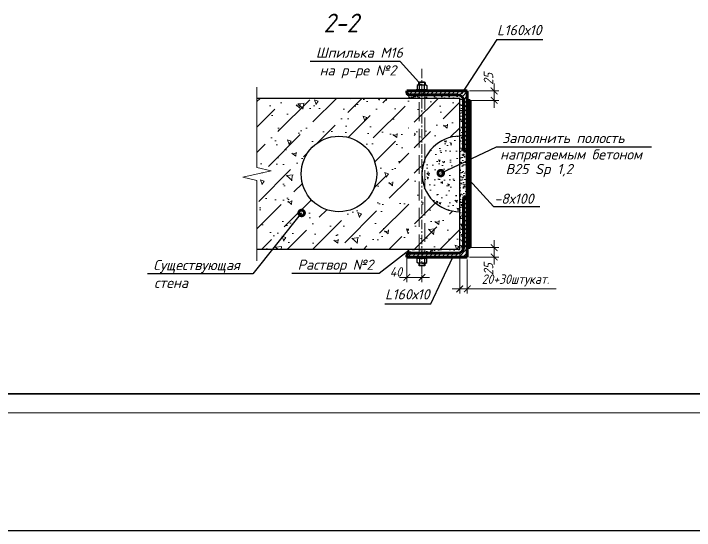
# Model space of a CAD drawing. Header units: millimetres. Extents: x 749182 to 2267578, y 70462 to 311449.
# Drawn here: x 2156540 to 2160146, y 125721 to 128458 of the extents above; entities that cross this region are included whole.
import ezdxf

# ---------------------------------------------------------------- set-up
doc = ezdxf.new("R2010")
doc.units = ezdxf.units.MM
doc.linetypes.add('GOST2.303 4', pattern=[7, 5, -2, 0])
doc.linetypes.add('осеваяX2', pattern=[4, 2.5, -0.5, 0.5, -0.5])
doc.layers.get('Defpoints').update_dxf_attribs({"color": 255})
for name, color, linetype, lineweight in [('1Стены', 252, 'Continuous', 25), ('монолит', 176, 'Continuous', 50), ('Оси', 165, 'осеваяX2', 13), ('Размер', 7, 'Continuous', 13), ('штрих', 8, 'Continuous', 5), ('штриховка кирпич', 42, 'Continuous', 5)]:
    doc.layers.add(name, color=color, linetype=linetype, lineweight=lineweight)
doc.layers.add('металл', color=124, linetype='Continuous')
doc.layers.add('Текст', color=7, linetype='Continuous')
doc.styles.add('GOST', font='', dxfattribs={"width": 0.8, "oblique": 10})
doc.styles.add('GOST 2.304_new', font='isocpeur.ttf', dxfattribs={"width": 0.9, "oblique": 15})
doc.styles.add('БДА100', font='romand.shx', dxfattribs={"width": 0.7})
doc.styles.add('М2', font='isocpeui.ttf')
doc.styles.get('GOST').set_extended_font_data('GOST type A')
doc.dimstyles.new('SPDS', dxfattribs={"dimscale": 25, "dimtxt": 2.5, "dimasz": 1.77, "dimexe": 1.25, "dimexo": 0.625, "dimtad": 1, "dimdec": 0, "dimrnd": 0.001, "dimtxsty": 'GOST 2.304_new', "dimblk": 'ARCHTICK', "dimcen": 2.5, "dimdle": 2, "dimclrt": 256, "dimazin": 2, "dimtfac": 0.75, "dimtdec": 0, "dimtmove": 1, "dimatfit": 3, "dimfxl": 0, "dimtolj": 1, "dimlwd": 9, "dimlwe": 9, "dimarcsym": 0})
doc.dimstyles.new('SPDS 1_10', dxfattribs={"dimscale": 10, "dimtxt": 2.5, "dimasz": 1.77, "dimexe": 1.25, "dimexo": 0.625, "dimtad": 1, "dimdec": 0, "dimrnd": 0.001, "dimtxsty": 'М2', "dimblk": 'ARCHTICK', "dimcen": 2.5, "dimdle": 2, "dimclrt": 256, "dimadec": 0, "dimazin": 2, "dimtfac": 0.75, "dimtdec": 0, "dimtmove": 1, "dimatfit": 3, "dimfxl": 0, "dimtolj": 1, "dimlwd": 9, "dimlwe": 9, "dimarcsym": 0})
doc.dimstyles.new('БДА1', dxfattribs={"dimtxt": 2, "dimasz": 1, "dimexe": 0.7, "dimexo": 0, "dimgap": 0.8, "dimtad": 1, "dimdec": 0, "dimrnd": 1, "dimzin": 0, "dimdsep": 46, "dimtxsty": 'БДА100', "dimblk": 'OBLIQUE', "dimcen": 2, "dimdle": 1, "dimadec": 0, "dimazin": 0, "dimtfac": 1, "dimtdec": 0, "dimtmove": 1, "dimatfit": 3, "dimldrblk": 'NONE', "dimfxl": 0, "dimtolj": 1, "dimtzin": 0, "dimlwd": -1, "dimlwe": -1, "dimarcsym": 0})
pattern_1 = [(45, (-42280550.557, -1565310.787), (-5.6126600757, 5.6126600757), [])]

# ---------------------------------------------------------------- blocks, each defined once
blk = doc.blocks.new('_Oblique')
at = {"color": 0, "linetype": 'ByBlock', "lineweight": -2}
blk.add_line((-0.5, -0.5), (0.5, 0.5), dxfattribs=at)
blk = doc.blocks.new('*D714')
at = {"layer": 'Defpoints', "color": 0, "transparency": 16777216}
for p, q in [((0, 0), (0, -34.62)), ((594, 0), (594, -34.62)), ((-5, -31.12), (599, -31.12))]:
    blk.add_line(p, q, dxfattribs=at)
for p in [(0, 0), (594, 0), (594, -31.12)]:
    blk.add_point(p, dxfattribs=at)
at = {"layer": 'Defpoints', "color": 0, "transparency": 16777216, "xscale": 5, "yscale": 5, "zscale": 5, "rotation": 180}
blk.add_blockref('_Oblique', (0, -31.12), dxfattribs=at)
at = {"layer": 'Defpoints', "color": 0, "transparency": 16777216, "xscale": 5, "yscale": 5, "zscale": 5}
blk.add_blockref('_Oblique', (594, -31.12), dxfattribs=at)
at = {"layer": 'Defpoints', "color": 0, "lineweight": 0, "transparency": 16777216, "insert": (105, -22.12), "char_height": 10, "attachment_point": 5, "style": 'БДА100'}
blk.add_mtext('\\A1;594', dxfattribs=at)
blk = doc.blocks.new('_None')
blk = doc.blocks.new('_ArchTick')
at = {"color": 0, "linetype": 'ByBlock', "const_width": 0.15}
blk.add_lwpolyline([(-0.5, -0.5), (0.5, 0.5)], dxfattribs=at)
blk = doc.blocks.new('*D3077')
at = {"layer": 'Defpoints', "color": 0, "lineweight": 20, "ltscale": 10, "transparency": 16777216}
for p in [(669.4, 86.4), (709.4, 40.3), (669.4, 27.9)]:
    blk.add_point(p, dxfattribs=at)
at = {"layer": 'Размер', "color": 0, "lineweight": 9, "ltscale": 10, "transparency": 16777216}
for p, q in [((669.4, 80.1), (669.4, 15.4)), ((729.4, 27.9), (649.4, 27.9)), ((709.4, 34), (709.4, 15.4))]:
    blk.add_line(p, q, dxfattribs=at)
at = {"layer": 'Размер', "color": 0, "lineweight": 9, "ltscale": 10, "transparency": 16777216, "xscale": 17.7, "yscale": 17.7, "zscale": 17.7, "rotation": 180}
blk.add_blockref('_ArchTick', (669.4, 27.9), dxfattribs=at)
at = {"layer": 'Размер', "color": 0, "lineweight": 9, "ltscale": 10, "transparency": 16777216, "xscale": 17.7, "yscale": 17.7, "zscale": 17.7}
blk.add_blockref('_ArchTick', (709.4, 27.9), dxfattribs=at)
at = {"layer": 'Размер', "ltscale": 10, "transparency": 16777216, "insert": (640.3, 42.5), "char_height": 25, "attachment_point": 5, "style": 'GOST 2.304_new'}
blk.add_mtext('\\A1;40', dxfattribs=at)
blk = doc.blocks.new('*D725')
at = {"layer": 'Defpoints', "color": 0, "ltscale": 20, "transparency": 16777216}
for p in [(829.4, 521.7), (900.4, 521.7), (829.4, 496.7)]:
    blk.add_point(p, dxfattribs=at)
at = {"layer": 'Размер', "color": 0, "lineweight": 9, "ltscale": 20, "transparency": 16777216}
for p, q in [((900.4, 476.7), (900.4, 541.7)), ((835.6, 521.7), (912.9, 521.7)), ((835.6, 496.7), (912.9, 496.7))]:
    blk.add_line(p, q, dxfattribs=at)
at = {"layer": 'Размер', "color": 0, "lineweight": 9, "ltscale": 20, "transparency": 16777216, "xscale": 17.7, "yscale": 17.7, "zscale": 17.7}
for p, rotation in [((900.4, 521.7), 90), ((900.4, 496.7), 270)]:
    blk.add_blockref('_ArchTick', p, dxfattribs=dict(at, rotation=rotation))
at = {"layer": 'Размер', "ltscale": 20, "transparency": 16777216, "insert": (885.5, 553.6), "char_height": 25, "attachment_point": 5, "rotation": 90, "style": 'GOST 2.304_new'}
blk.add_mtext('\\A1;25', dxfattribs=at)
blk = doc.blocks.new('*D724')
at = {"layer": 'Defpoints', "color": 0, "ltscale": 20, "transparency": 16777216}
for p in [(829.4, 106.7), (829.4, 81.7), (900.4, 81.7)]:
    blk.add_point(p, dxfattribs=at)
at = {"layer": 'Размер', "color": 0, "lineweight": 9, "ltscale": 20, "transparency": 16777216}
for p, q in [((900.4, 126.7), (900.4, 61.7)), ((835.6, 106.7), (912.9, 106.7)), ((835.6, 81.7), (912.9, 81.7))]:
    blk.add_line(p, q, dxfattribs=at)
at = {"layer": 'Размер', "color": 0, "lineweight": 9, "ltscale": 20, "transparency": 16777216, "xscale": 17.7, "yscale": 17.7, "zscale": 17.7}
for p, rotation in [((900.4, 106.7), 90), ((900.4, 81.7), 270)]:
    blk.add_blockref('_ArchTick', p, dxfattribs=dict(at, rotation=rotation))
at = {"layer": 'Размер', "ltscale": 20, "transparency": 16777216, "insert": (885.5, 49.7), "char_height": 25, "attachment_point": 5, "rotation": 90, "style": 'GOST 2.304_new'}
blk.add_mtext('\\A1;25', dxfattribs=at)
blk = doc.blocks.new('*D3078')
at = {"color": 0, "lineweight": 9, "ltscale": 100, "transparency": 16777216}
for p, q in [((809.4, 95.4), (809.4, -15.2)), ((829.4, 75.4), (829.4, -15.2)), ((849.4, -2.7), (789.4, -2.7)), ((1065.1, -2.7), (829.4, -2.7))]:
    blk.add_line(p, q, dxfattribs=at)
at = {"layer": 'Defpoints', "color": 0, "lineweight": 20, "ltscale": 100, "transparency": 16777216}
for p in [(809.4, 101.7), (829.4, 81.7), (809.4, -2.7)]:
    blk.add_point(p, dxfattribs=at)
at = {"color": 0, "lineweight": 9, "ltscale": 100, "transparency": 16777216, "xscale": 17.7, "yscale": 17.7, "zscale": 17.7, "rotation": 180}
blk.add_blockref('_ArchTick', (809.4, -2.7), dxfattribs=at)
at = {"color": 0, "lineweight": 9, "ltscale": 100, "transparency": 16777216, "xscale": 17.7, "yscale": 17.7, "zscale": 17.7}
blk.add_blockref('_ArchTick', (829.4, -2.7), dxfattribs=at)
at = {"ltscale": 100, "transparency": 16777216, "insert": (957, 19.8), "char_height": 25, "width": 129.391, "attachment_point": 5, "style": 'GOST 2.304_new'}
blk.add_mtext('\\A1;20+30штукат.', dxfattribs=at)
blk = doc.blocks.new('*U713')
at = {"color": 137, "lineweight": 35, "ltscale": 10}
blk.add_line((8.04, 5), (589, 5), dxfattribs=at)
at = {"color": 44, "lineweight": 20, "ltscale": 10}
blk.add_line((0, 0), (594, 0), dxfattribs=at)
at = {"color": 44, "lineweight": 13, "style": 'GOST', "oblique": 10, "width": 0.8}
for tag in ['ФОРМАТВЕРТ', 'ФОРМАТГОРИЗ']:
    blk.add_attdef(tag, (542.98, 1.6), '', height=2, dxfattribs=at)
at = {"layer": 'Defpoints', "color": 251, "lineweight": 0}
dim = blk.add_linear_dim(base=(594, -31.12), p1=(0, 0), p2=(594, 0), dimstyle='БДА1', override={"dimscale": 5}, dxfattribs=at)
dim.commit()
dim.dimension.update_dxf_attribs({"geometry": '*D714', "text_midpoint": (105, -31.12), "dimtype": 128})
blk = doc.blocks.new('A$C3b94b572')
at = {"layer": 'Размер', "ltscale": 20}
h = blk.add_hatch(dxfattribs=at)
h.set_pattern_fill('AR-SAND', color=0, scale=0.3)
h.set_pattern_definition([(37.5, (-42280550.557, -1565310.787), (-0.4800093888, 14.68239712), [0, -11.5824, 0, -12.954, 0, -12.3825]), (7.5, (-42280550.557, -1565310.787), (13.485698494, 21.504753017), [0, -6.2484, 0, -10.4394, 0, -4.0005]), (327.5, (-42280559.93, -1565310.787), (23.7297711072, 0.0431155404), [0, -3.81, 0, -13.716, 0, -17.907]), (317.5, (-42280559.93, -1565310.787), (22.906693574, 6.687879698), [0, -1.905, 0, -8.9916, 0, -10.287])])
h.paths.add_polyline_path([(702, 511.7), (674.7, 511.7), (674.7, 501.7), (702, 501.7)])
h.paths.add_polyline_path([(709.4, 511.7), (702, 511.7), (702, 501.7), (709.4, 501.7)])
h.paths.add_polyline_path([(716.7, 511.7), (709.4, 511.7), (709.4, 501.7), (716.7, 501.7)])
h.paths.add_polyline_path([(803.4, 511.7), (716.7, 511.7), (716.7, 501.7), (809.4, 501.7), (809.4, 101.7), (716.7, 101.7), (716.7, 91.7), (803.4, 91.7, 0.414214), (819.4, 107.7), (819.4, 236.4, -0.414214), (824.7, 241.7), (829.4, 241.7), (829.4, 361.7), (824.7, 361.7, -0.414214), (819.4, 367), (819.4, 495.7, 0.414214)])
h.paths.add_polyline_path([(716.7, 101.7), (709.4, 101.7), (709.4, 91.7), (716.7, 91.7)])
h.paths.add_polyline_path([(709.4, 101.7), (702, 101.7), (702, 91.7), (709.4, 91.7)])
h.paths.add_polyline_path([(702, 101.7), (674.7, 101.7), (674.7, 91.7), (702, 91.7)])
h = blk.add_hatch(dxfattribs=at)
h.set_pattern_fill('AR-CONC', color=0, scale=0.7, angle=90)
h.set_pattern_definition([(140, (-186210.45, 234477.17), (11.15736, 127.52927), [13.335, -146.685]), (85, (-186210.45, 234477.17), (-133.73979, -24.670395), [10.668, -117.34841]), (190.451445, (-186209.52, 234487.8), (-122.582426, 102.858873), [11.333006, -124.66317]), (136.1842, (-186246.01, 234477.17), (29.42963, 189.75533), [20.0025, -220.0275]), (186.63556, (-186243.56, 234492.98), (-173.19829, 166.18289), [16.99952, -186.99493]), (81.18415, (-186246, 234477.17), (-173.19829, 166.1829), [16.00198, -176.02181]), (111, (-186237.12, 234494.95), (71.58564, 106.130074), [13.335, -146.685]), (56, (-186237.12, 234494.95), (-128.931576, 43.26142), [10.668, -117.348]), (161.451445, (-186231.15, 234503.79), (-57.34594, 149.391493), [11.333006, -124.662956]), (127.5, (-186210.45, 234477.167), (-59.188527, 2.162022), [0, -115.9256, 0, -119.126, 0, -117.7925]), (97.5, (-186210.45, 234477.167), (-70.126402, 46.773764), [0, -67.9196, 0, -113.2586, 0, -44.8945]), (57.5, (-186210.45, 234437.517), (4.010121, 94.9134166), [0, -44.45, 0, -138.684, 0, -184.023]), (47.5, (-186210.45, 234419.74), (-17.798544, 103.690427), [0, -57.785, 0, -92.1004, 0, -130.683])])
h.paths.add_polyline_path([(272.4, 101.7), (674.2, 101.7), (674.2, 501.7), (587.6, 501.7), (272.4, 501.7), (272.4, 319.2), (309.9, 310.4), (272.4, 301.7)])
edge = h.paths.add_edge_path(flags=16)
edge.add_arc((489.4, 301.7), 100, 0, 360)
edge = h.paths.add_edge_path()
edge.add_line((809.4, 401.7), (809.4, 501.7))
edge.add_line((809.4, 501.7), (688.9, 501.7))
edge.add_line((688.9, 501.7), (688.9, 101.7))
edge.add_line((688.9, 101.7), (809.4, 101.7))
edge.add_line((809.4, 101.7), (809.4, 201.7))
edge.add_arc((809.4, 301.7), 100, 90, 270, ccw=False)
h = blk.add_hatch(dxfattribs=at)
h.set_pattern_fill('AR-CONC', color=0, scale=0.3, angle=90)
h.set_pattern_definition([(140, (-186210.45, 234477.167), (4.7817257, 54.655401), [5.715, -62.865]), (85, (-186210.45, 234477.167), (-57.317054, -10.573026), [4.572, -50.292175]), (190.451445, (-186210.05, 234481.72), (-52.535326, 44.082374), [4.857003, -53.427073]), (136.1842, (-186225.69, 234477.167), (12.612698, 81.323712), [8.5725, -94.2975]), (186.635558, (-186224.64, 234483.94), (-74.227837, 71.22124), [7.285507, -80.140682]), (81.18415, (-186225.69, 234477.17), (-74.227837, 71.22124), [6.85799, -75.43792]), (111, (-186221.88, 234484.787), (30.6795595, 45.4843174), [5.715, -62.865]), (56, (-186221.88, 234484.787), (-55.25639, 18.540609), [4.572, -50.292]), (161.451445, (-186219.32, 234488.577), (-24.576831, 64.024926), [4.857003, -53.426981]), (127.5, (-186210.448, 234477.167), (-25.3665117, 0.926581), [0, -49.6824, 0, -51.054, 0, -50.4825]), (97.5, (-186210.448, 234477.167), (-30.0541724, 20.0458988), [0, -29.1084, 0, -48.5394, 0, -19.2405]), (57.5, (-186210.448, 234460.174), (1.7186232, 40.6771786), [0, -19.05, 0, -59.436, 0, -78.867]), (47.5, (-186210.448, 234452.554), (-7.6279473, 44.4387544), [0, -24.765, 0, -39.4716, 0, -56.007])])
h.paths.add_polyline_path([(809.4, 401.7, 1), (809.4, 201.7)])
at = {"layer": 'штрих', "ltscale": 20}
h = blk.add_hatch(dxfattribs=at)
h.set_pattern_fill('ANSI31', color=0, scale=2.5)
h.set_pattern_definition(pattern_1)
h.paths.add_polyline_path([(829.4, 521.7), (716.7, 521.7), (716.7, 511.7), (803.4, 511.7, -0.414214), (819.4, 495.7), (819.4, 367, 0.414214), (824.7, 361.7), (829.4, 361.7)])
h.paths.add_polyline_path([(716.7, 521.7), (709.4, 521.7), (709.4, 511.7), (716.7, 511.7)])
h.paths.add_polyline_path([(709.4, 521.7), (702, 521.7), (702, 511.7), (709.4, 511.7)])
h.paths.add_polyline_path([(702, 521.7), (669.4, 521.7), (669.4, 517, 0.414214), (674.7, 511.7), (702, 511.7)])
h = blk.add_hatch(dxfattribs=at)
h.set_pattern_fill('ANSI31', color=0, scale=2.5)
h.set_pattern_definition(pattern_1)
h.paths.add_polyline_path([(829.4, 81.7), (716.7, 81.7), (716.7, 91.7), (803.4, 91.7, 0.414214), (819.4, 107.7), (819.4, 236.4, -0.414214), (824.7, 241.7), (829.4, 241.7)])
h.paths.add_polyline_path([(716.7, 81.7), (709.4, 81.7), (709.4, 91.7), (716.7, 91.7)])
h.paths.add_polyline_path([(709.4, 81.7), (702, 81.7), (702, 91.7), (709.4, 91.7)])
h.paths.add_polyline_path([(702, 81.7), (669.4, 81.7), (669.4, 86.4, -0.414214), (674.7, 91.7), (702, 91.7)])
at = {"layer": 'штриховка кирпич', "ltscale": 20}
h = blk.add_hatch(dxfattribs=at)
h.set_pattern_fill('ANSI36', color=0, scale=15)
h.set_pattern_definition([(45, (-186210.45, 234477.167), (25.25697, 92.608891), [119.0625, -23.8125, 0, -23.8125])])
h.paths.add_polyline_path([(272.4, 319.2), (309.9, 310.4), (272.4, 301.7), (272.4, 101.7), (674.2, 101.7), (674.2, 501.7), (587.6, 501.7), (272.4, 501.7)])
edge = h.paths.add_edge_path(flags=16)
edge.add_arc((489.4, 301.7), 100, 0, 360)
edge = h.paths.add_edge_path()
edge.add_line((688.9, 101.7), (809.4, 101.7))
edge.add_line((809.4, 101.7), (809.4, 201.7))
edge.add_arc((809.4, 301.7), 100, 90, 270, ccw=False)
edge.add_line((809.4, 401.7), (809.4, 501.7))
edge.add_line((809.4, 501.7), (688.9, 501.7))
edge.add_line((688.9, 501.7), (688.9, 101.7))
at = {"color": 0, "ltscale": 10}
for p, q in [((674.7, 511.7), (674.7, 501.7)), ((674.7, 91.7), (674.7, 101.7))]:
    blk.add_line(p, q, dxfattribs=at)
at = {"layer": '1Стены', "color": 0, "linetype": 'GOST2.303 4', "lineweight": 13, "ltscale": 10}
for p, q in [((702, 91.7), (702, 521.7)), ((716.7, 521.7), (716.7, 91.7))]:
    blk.add_line(p, q, dxfattribs=at)
at = {"layer": 'металл', "color": 0, "linetype": 'Continuous', "lineweight": 30, "ltscale": 10}
for p, q in [((702.5, 545), (701.4, 543.9)), ((717.4, 543.9), (701.4, 543.9)), ((701.4, 537.7), (701.4, 543.9)), ((716.3, 545), (702.5, 545)), ((717.4, 543.9), (716.3, 545)), ((717.4, 543.9), (717.4, 537.7)), ((694.4, 524.7), (694.4, 521.7)), ((724.4, 524.7), (694.4, 524.7)), ((698.9, 537.7), (696.7, 536.4)), ((696.7, 536.4), (696.7, 526)), ((698.9, 524.7), (696.7, 526)), ((709.4, 537.7), (698.9, 537.7)), ((709.4, 524.7), (698.9, 524.7)), ((717.4, 524.7), (701.4, 524.7)), ((703, 526), (703, 536.4)), ((709.4, 537.7), (719.8, 537.7)), ((709.4, 524.7), (719.8, 524.7)), ((715.7, 526), (715.7, 536.4)), ((719.8, 537.7), (722.1, 536.4)), ((719.8, 524.7), (722.1, 526)), ((722.1, 536.4), (722.1, 526)), ((724.4, 521.7), (724.4, 524.7)), ((694.4, 521.7), (724.4, 521.7)), ((694.4, 78.7), (694.4, 81.7)), ((694.4, 81.7), (724.4, 81.7)), ((724.4, 78.7), (694.4, 78.7)), ((698.9, 78.7), (696.7, 77.4)), ((696.7, 67), (696.7, 77.4)), ((709.4, 78.7), (698.9, 78.7)), ((717.4, 78.7), (701.4, 78.7)), ((703, 77.4), (703, 67)), ((709.4, 78.7), (719.8, 78.7)), ((715.7, 77.4), (715.7, 67)), ((719.8, 78.7), (722.1, 77.4)), ((722.1, 67), (722.1, 77.4)), ((724.4, 81.7), (724.4, 78.7)), ((698.9, 65.7), (696.7, 67)), ((709.4, 65.7), (698.9, 65.7)), ((701.4, 65.7), (701.4, 59.4)), ((702.5, 58.3), (701.4, 59.4)), ((717.4, 59.4), (701.4, 59.4)), ((716.3, 58.3), (702.5, 58.3)), ((709.4, 65.7), (719.8, 65.7)), ((717.4, 59.4), (716.3, 58.3)), ((717.4, 59.4), (717.4, 65.7)), ((719.8, 65.7), (722.1, 67))]:
    blk.add_line(p, q, dxfattribs=at)
at = {"layer": 'металл', "color": 0, "linetype": 'Continuous', "lineweight": 25, "ltscale": 10}
for p, q in [((702.5, 545), (702.5, 537.7)), ((716.3, 545), (716.3, 537.7))]:
    blk.add_line(p, q, dxfattribs=at)
at = {"layer": 'металл', "color": 0, "linetype": 'Continuous', "lineweight": 60, "ltscale": 10, "extrusion": (0, 0, -1)}
for p, q in [((669.4, 521.7), (669.4, 517)), ((829.4, 521.7), (669.4, 521.7)), ((674.7, 511.7), (803.4, 511.7)), ((829.4, 361.7), (829.4, 521.7)), ((819.4, 495.7), (819.4, 367)), ((824.7, 361.7), (829.4, 361.7)), ((819.4, 107.7), (819.4, 236.4)), ((824.7, 241.7), (829.4, 241.7)), ((829.4, 241.7), (829.4, 81.7)), ((674.7, 91.7), (803.4, 91.7)), ((669.4, 81.7), (669.4, 86.4)), ((829.4, 81.7), (669.4, 81.7))]:
    blk.add_line(p, q, dxfattribs=at)
at = {"layer": 'металл', "color": 0, "linetype": 'Continuous', "lineweight": 60, "ltscale": 100}
for p, q in [((829.4, 496.7), (829.4, 111.7)), ((837.4, 496.7), (829.4, 496.7)), ((837.4, 106.7), (837.4, 496.7)), ((837.4, 106.7), (829.4, 106.7))]:
    blk.add_line(p, q, dxfattribs=at)
at = {"layer": 'металл', "color": 0, "linetype": 'Continuous', "lineweight": 30, "ltscale": 10}
for centre, radius, start, end in [((699.8, 531.7), 5.62, 55.6158, 115.6158), ((699.8, 530.6), 5.62, 244.3842, 304.3842), ((709.4, 516.3), 21, 72.412, 107.588), ((709.4, 546), 21, 252.412, 287.588), ((718.9, 531.7), 5.62, 64.3842, 124.3842), ((718.9, 530.6), 5.62, 235.6158, 295.6158), ((699.8, 72.7), 5.62, 55.6158, 115.6158), ((709.4, 57.3), 21, 72.412, 107.588), ((718.9, 72.7), 5.62, 64.3842, 124.3842), ((699.8, 71.6), 5.62, 244.3842, 304.3842), ((709.4, 87), 21, 252.412, 287.588), ((718.9, 71.6), 5.62, 235.6158, 295.6158)]:
    blk.add_arc(centre, radius, start, end, dxfattribs=at)
at = {"layer": 'металл', "color": 0, "linetype": 'Continuous', "lineweight": 60, "ltscale": 10, "extrusion": (0, 0, -1)}
for centre, radius, start, end in [((-674.7, 517), 5.3, 270, 0), ((-803.4, 495.7), 16, 90, 180), ((-824.7, 367), 5.3, 270, 0), ((-824.7, 236.4), 5.3, 0, 90), ((-674.7, 86.4), 5.3, 0, 90), ((-803.4, 107.7), 16, 180, 270)]:
    blk.add_arc(centre, radius, start, end, dxfattribs=at)
at = {"layer": 'монолит', "color": 0, "lineweight": 25, "ltscale": 100}
for p, q in [((809.4, 501.7), (272.4, 501.7)), ((809.4, 101.7), (809.4, 501.7)), ((809.4, 101.7), (272.4, 101.7))]:
    blk.add_line(p, q, dxfattribs=at)
blk.add_circle((489.4, 301.7), 100, dxfattribs=at)
blk.add_arc((809.4, 301.7), 100, 90, 270, dxfattribs=at)
at = {"layer": 'Оси', "color": 0, "ltscale": 10}
blk.add_line((709.4, 580.5), (709.4, 20.2), dxfattribs=at)
at = {"layer": 'Текст', "ltscale": 10}
for p, q in [((907.4, 657.6), (814, 513.9)), ((907.4, 657.6), (1029.6, 657.6)), ((651.6, 599.5), (413.3, 599.5)), ((701.4, 545), (651.6, 599.5)), ((906.4, 373.4), (1317, 373.4)), ((390.7, 198.4), (261.4, 37)), ((261.4, 37), (-17.2, 37)), ((595.6, 37.9), (365, 37.9))]:
    blk.add_line(p, q, dxfattribs=at)
at = {"layer": 'Текст', "color": 0, "ltscale": 10}
for p, q in [((759.1, 304), (906.4, 373.4)), ((899.1, 215.3), (835.2, 285.7)), ((899.1, 215.3), (1021.3, 215.3)), ((674.7, 98.7), (595.6, 37.9)), ((733.1, -42), (791.1, 81.7)), ((610.9, -42), (733.1, -42))]:
    blk.add_line(p, q, dxfattribs=at)
at = {"layer": 'Текст', "color": 0, "linetype": 'Continuous', "lineweight": 25, "ltscale": 10}
for p, q in [((702.5, 58.3), (702.5, 65.7)), ((716.3, 58.3), (716.3, 65.7))]:
    blk.add_line(p, q, dxfattribs=at)
at = {"layer": 'Текст', "color": 0, "ltscale": 10, "const_width": 15}
blk.add_lwpolyline([(762.9, 304, 1), (755.4, 304, 1)], format="xyb", close=True, dxfattribs=at)
at = {"layer": 'Текст', "ltscale": 10, "const_width": 15}
blk.add_lwpolyline([(394.4, 198.4, 1), (386.9, 198.4, 1)], format="xyb", close=True, dxfattribs=at)
blk.add_lwpolyline([(394.4, 198.4, 1), (386.9, 198.4, 1)], format="xyb", close=True, dxfattribs=at)
at = {"layer": 'штриховка кирпич', "linetype": 'Continuous', "ltscale": 10}
for p, q in [((272.4, 501.7), (272.4, 531.7)), ((272.4, 101.7), (272.4, 71.7))]:
    blk.add_line(p, q, dxfattribs=at)
at = {"layer": 'штриховка кирпич', "color": 0, "linetype": 'Continuous', "ltscale": 10}
blk.add_lwpolyline([(272.4, 501.7), (272.4, 319.2), (309.9, 310.4), (234.9, 292.9), (272.4, 284.2), (272.4, 101.7)], dxfattribs=at)
at = {"layer": 'Текст', "ltscale": 10, "style": 'М2'}
for s, p in [('L160х10', (908.1, 669.2)), ('Шпилька М16', (428.3, 609.5)), ('на р-ре №2', (438.2, 562.5)), ('Заполнить полость', (921.4, 383.4)), ('напрягаемым бетоном ', (916.3, 340)), ('В25 Sp 1,2', (930.8, 301.3)), ('-8х100', (900.8, 222.7)), ('Существующая', (-2.2, 47)), ('Раствор №2', (380, 47.9)), ('стена', (0, 0)), ('L160х10', (611.6, -30.4))]:
    blk.add_text(s, height=27, dxfattribs=at).set_placement(p)
at = {"layer": 'Текст', "lineweight": 30, "ltscale": 10, "insert": (448.5, 726.4), "char_height": 50, "attachment_point": 1, "style": 'GOST 2.304_new'}
blk.add_mtext_dynamic_manual_height_columns('2-2', width=197.428, gutter_width=62.5, heights=[0], dxfattribs=at)
at = {"ltscale": 100}
dim = blk.add_linear_dim(base=(809.4, -2.7), p1=(829.4, 81.7), p2=(809.4, 101.7), text='<>+30штукат.', dimstyle='SPDS 1_10', dxfattribs=at)
dim.commit()
dim.dimension.update_dxf_attribs({"geometry": '*D3078', "text_midpoint": (957, -25.8), "dimtype": 160})
at = {"layer": 'Размер', "color": 0, "ltscale": 20}
for base, p1, p2, angle, picture, middle in [((900.4, 521.7), (829.4, 496.7), (829.4, 521.7), 270, '*D725', (904.3, 553.6)), ((900.4, 81.7), (829.4, 106.7), (829.4, 81.7), 90, '*D724', (904.3, 49.7))]:
    dim = blk.add_linear_dim(base=base, p1=p1, p2=p2, angle=angle, dimstyle='SPDS', override={"dimscale": 10, "dimtxsty": 'GOST 2.304_new', "dimfxl": 1.25, "dimtfill": 0, "dimarcsym": 1}, dxfattribs=at)
    dim.commit()
    dim.dimension.update_dxf_attribs({"geometry": picture, "text_midpoint": middle, "dimtype": 128})
at = {"layer": 'Размер', "color": 0, "ltscale": 10}
dim = blk.add_linear_dim(base=(669.4, 27.9), p1=(709.4, 40.3), p2=(669.4, 86.4), dimstyle='SPDS', override={"dimscale": 10, "dimfxl": 1.25, "dimtfill": 0, "dimarcsym": 1}, dxfattribs=at)
dim.commit()
dim.dimension.update_dxf_attribs({"geometry": '*D3077', "text_midpoint": (640.3, 23.8), "dimtype": 160})

msp = doc.modelspace()

# ---------------------------------------------------------------- block references
at = {"xscale": 20, "yscale": 20, "zscale": 20}
msp.add_blockref('*U713', (2152570.5073, 126343.6416), dxfattribs=at)
at = {"layer": 'Размер', "ltscale": 100, "xscale": 2, "yscale": 2, "zscale": 2}
msp.add_blockref('A$C3b94b572', (2157284.645, 127005.3563), dxfattribs=at)

doc.saveas('drawing.dxf')
